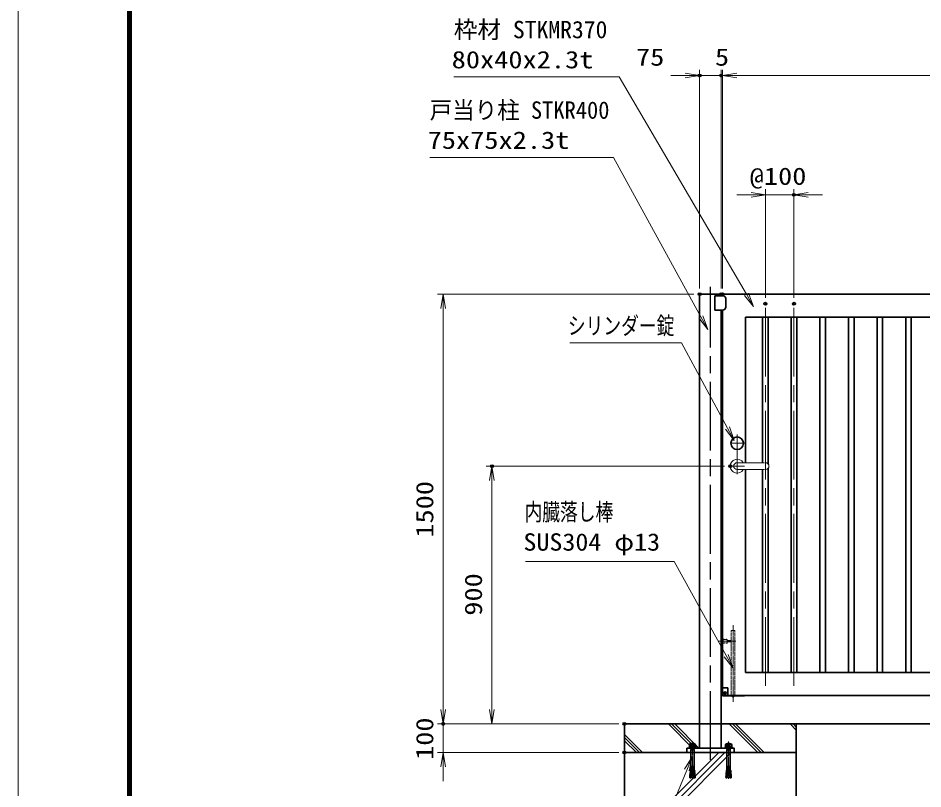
# Model space of a CAD drawing. Units: millimetres at full size. Extents: x -5940 to 5940, y -4200 to 4200.
# Drawn here: x -5940 to -2782, y -2044 to 647 of the extents above; entities that cross this region are included whole.
import ezdxf
from ezdxf.enums import TextEntityAlignment as Align

# ---------------------------------------------------------------- set-up
doc = ezdxf.new("R2010")
doc.units = ezdxf.units.MM
doc.header["$LTSCALE"] = 20
doc.header["$PDMODE"] = 32
doc.header["$PDSIZE"] = 10
doc.linetypes.add('DASHED', pattern=[7.5, 6, -1.5])
doc.linetypes.add('USER1', pattern=[18, 12, -1.5, 3, -1.5])
for name, color, linetype, lineweight in [('0-0_D-TTL', 7, 'Continuous', 18), ('0-1_軸線', 200, 'USER1', 15), ('0-2_外形線', 7, 'Continuous', 35), ('0-3_寸法線', 4, 'Continuous', 18), ('0-4_0', 7, 'Continuous', 18), ('0-7_2', 7, 'Continuous', 18), ('0-8_中心線', 6, 'USER1', 25), ('0-9_細線', 2, 'Continuous', 35), ('0-A_隠れ線', 140, 'DASHED', 18), ('0-B_ハッチング', 253, 'Continuous', 13)]:
    doc.layers.add(name, color=color, linetype=linetype, lineweight=lineweight)
doc.layers.add('0-5_Defpoints', color=7, linetype='Continuous')
doc.styles.add('ＭＳ ゴシック', font='')
doc.styles.get('ＭＳ ゴシック').set_extended_font_data('MS Gothic')

# ---------------------------------------------------------------- blocks, each defined once
blk = doc.blocks.new('PROFUV00HOJH2L')
at = {"layer": '0-1_軸線'}
blk.add_line((0, 452.5), (0, -2142.9), dxfattribs=at)
at = {"layer": '0-9_細線'}
for p, q in [((-255.4, 43.3), (-185, 81.2)), ((-217.5, 225), (-174.2, 290)), ((-217.5, 81.2), (-217.5, 225)), ((-185, 81.2), (-217.5, 81.2)), ((-185, 81.2), (0, 81.2)), ((-174.2, 290), (0, 290)), ((-174.2, 290), (-98.4, 246.7)), ((-120, 290), (-98.4, 317.1)), ((-120, 290), (0, 290)), ((-120, 0), (0, 0)), ((-120, -27.1), (-120, 0)), ((0, 317.1), (-98.4, 317.1)), ((-98.4, 246.7), (-44.2, 290)), ((-98.4, 246.7), (-98.4, 81.2)), ((-44.2, 290), (0, 290)), ((0, 317.1), (98.4, 317.1)), ((174.2, 290), (0, 290)), ((120, 290), (0, 290)), ((44.2, 290), (0, 290)), ((185, 81.2), (0, 81.2)), ((120, 0), (0, 0)), ((98.4, 246.7), (44.2, 290)), ((120, 290), (98.4, 317.1)), ((174.2, 290), (98.4, 246.7)), ((98.4, 246.7), (98.4, 81.2)), ((120, 0), (255.4, 0)), ((120, -27.1), (120, 0)), ((217.5, 225), (174.2, 290)), ((217.5, 81.2), (217.5, 225)), ((-120, -27.1), (0, -27.1)), ((-120, -48.7), (-120, -27.1)), ((-103.8, -48.7), (-120, -48.7)), ((-120, -92.1), (-120, -65)), ((-120, -65), (0, -65)), ((-120, -143.7), (-120, -1515)), ((-103.8, -48.7), (0, -48.7)), ((-103.8, -65), (-103.8, -48.7)), ((-101.5, -92.1), (0, -92.1)), ((-101.5, -116), (0, -116)), ((120, -27.1), (0, -27.1)), ((103.8, -48.7), (0, -48.7)), ((120, -65), (0, -65)), ((101.5, -92.1), (0, -92.1)), ((101.5, -116), (0, -116)), ((101.5, -92.1), (120, -92.1)), ((101.5, -116), (101.5, -92.1)), ((120, -143.7), (101.5, -116)), ((103.8, -48.7), (120, -48.7)), ((103.8, -65), (103.8, -48.7)), ((120, -48.7), (120, -27.1)), ((120, -92.1), (120, -65)), ((120, -143.7), (120, -1515)), ((-98.3, -2077.5), (0, -1252.2)), ((98.3, -2077.5), (0, -1252.2)), ((-172.4, -1845.8), (-178.5, -1914.9)), ((-172.4, -1845.8), (-71.7, -1854.6)), ((-160.3, -1707.6), (-166.4, -1776.7)), ((-166.4, -1776.7), (-63.5, -1785.7)), ((-160.7, -1846.8), (-154.6, -1777.7)), ((-160.3, -1707.6), (-55.3, -1716.7)), ((-154.3, -1638.4), (-47.1, -1647.8)), ((-148.6, -1708.6), (-142.5, -1639.5)), ((-148.2, -1569.3), (-38.9, -1578.9)), ((-136.5, -1570.3), (-120, -1515)), ((-31.3, -1515), (-120, -1515)), ((31.3, -1515), (120, -1515)), ((148.2, -1569.3), (38.9, -1578.9)), ((154.3, -1638.4), (47.1, -1647.8)), ((160.3, -1707.6), (55.3, -1716.7)), ((166.4, -1776.7), (63.5, -1785.7)), ((172.4, -1845.8), (71.7, -1854.6)), ((136.5, -1570.3), (120, -1515)), ((148.6, -1708.6), (142.5, -1639.5)), ((160.7, -1846.8), (154.6, -1777.7)), ((160.3, -1707.6), (166.4, -1776.7)), ((172.4, -1845.8), (178.5, -1914.9)), ((-184.5, -1984.1), (-190.6, -2053.2)), ((-190.6, -2053.2), (-96.4, -2061.4)), ((-184.5, -1984.1), (-88.1, -1992.5)), ((-178.8, -2054.7), (-180.2, -2070.3)), ((-180.2, -2070.3), (-98.3, -2077.5)), ((-178.8, -2054.7), (-178.8, -2054.2)), ((-178.5, -1914.9), (-79.9, -1923.6)), ((-172.7, -1985.1), (-166.7, -1916)), ((178.5, -1914.9), (79.9, -1923.6)), ((184.5, -1984.1), (88.1, -1992.5)), ((190.6, -2053.2), (96.4, -2061.4)), ((180.2, -2070.3), (98.3, -2077.5)), ((172.7, -1985.1), (166.7, -1916)), ((178.8, -2054.7), (178.8, -2054.2)), ((178.8, -2054.7), (180.2, -2070.3)), ((184.5, -1984.1), (190.6, -2053.2))]:
    blk.add_line(p, q, dxfattribs=at)
for points in [[(-120, 0), (-255.4, 0), (-255.4, 43.3)], [(255.4, 0), (255.4, 43.3), (185, 81.2), (217.5, 81.2)], [(-120, -143.7), (-101.5, -116), (-101.5, -92.1), (-120, -92.1)], [(-148.2, -1569.3), (-154.3, -1638.4), (-148.2, -1569.3)], [(154.3, -1638.4), (148.2, -1569.3), (154.3, -1638.4)]]:
    blk.add_lwpolyline(points, dxfattribs=at)
blk = doc.blocks.new('cgcxfcfj')
at = {"layer": '0-2_外形線'}
blk.add_lwpolyline([(-1660, 320), (1640, 320), (1640, 0), (-1660, 0)], close=True, dxfattribs=at)
at = {"layer": '0-4_0'}
for p in [(-1260, 320), (1260, 320)]:
    blk.add_blockref('PROFUV00HOJH2L', p, dxfattribs=at)
blk = doc.blocks.new('shgtdhgjhhggf')
at = {"layer": '0-1_軸線'}
for p, q in [((734, 4902.9), (734, -448.4)), ((-296.3, 3780), (934.3, 3780)), ((180, 160), (87.6, 160)), ((180, 160), (180, 252.4)), ((180, 160), (272.4, 160)), ((180, 160), (180, 67.6))]:
    blk.add_line(p, q, dxfattribs=at)
at = {"layer": '0-2_外形線'}
for p, q in [((0, 520), (380, 520)), ((132, 166.2), (173.8, 166.2)), ((132, 166.2), (132, 153.8)), ((132, 153.8), (173.8, 153.8)), ((186.2, 208), (173.8, 208)), ((173.8, 208), (173.8, 166.2)), ((173.8, 153.8), (173.8, 112)), ((186.2, 112), (173.8, 112)), ((186.2, 208), (186.2, 166.2)), ((186.2, 166.2), (228, 166.2)), ((186.2, 153.8), (186.2, 112)), ((186.2, 153.8), (228, 153.8)), ((228, 166.2), (228, 153.8)), ((380, 520), (380, -40)), ((0, -40), (1504, -40))]:
    blk.add_line(p, q, dxfattribs=at)
blk.add_circle((180, 160), 84, dxfattribs=at)
for centre, radius, start, end in [((1504, 0), 40, 270, 0), ((734, 40), 130, 217.97987, 322.02013)]:
    blk.add_arc(centre, radius, start, end, dxfattribs=at)
at = {"layer": '0-A_隠れ線'}
for p, q in [((604, 4520), (864, 4520)), ((604, 4520), (604, 40)), ((864, 4520), (864, 40)), ((34, 3930), (34, 3630)), ((334, 3630), (334, 3930)), ((334, 3830), (604, 3830)), ((334, 3730), (604, 3730))]:
    blk.add_line(p, q, dxfattribs=at)
for centre, radius, start, end in [((184, 4290), 390, 247.38014, 292.61986), ((184, 3270), 390, 67.38014, 112.61986), ((734, 40), 130, 180, 217.97987), ((734, 40), 130, 322.02013, 0)]:
    blk.add_arc(centre, radius, start, end, dxfattribs=at)
blk = doc.blocks.new('_Open')
at = {"layer": '0-4_0'}
blk.add_line((-20, 3.333), (0, 0), dxfattribs=at)
blk.add_lwpolyline([(-20, -3.333), (0, 0), (-20, 0)], dxfattribs=at)
blk = doc.blocks.new('S38')
at = {"layer": '0-3_寸法線'}
for points in [[(-16353542.3, 54466757), (-16345742.9, 54466757), (-16342532.1, 54460819.6), (-16342056.5, 54459940)], [(-16342678.7, 54460740.4), (-16342056.5, 54459940), (-16342385.5, 54460898.9)]]:
    blk.add_lwpolyline(points, dxfattribs=at)
at = {"layer": '0-3_寸法線', "color": 254, "style": 'ＭＳ ゴシック', "width": 0.75}
blk.add_text('シリンダー錠', height=1212, dxfattribs=at).set_placement((-16353676.7, 54466996.4), align=Align.BOTTOM_LEFT)
blk = doc.blocks.new('S39')
at = {"layer": '0-3_寸法線'}
for points in [[(-16368570.5, 54411622.3), (-16355807.9, 54411622.3), (-16345371.1, 54436941.8), (-16344990, 54437866.3)], [(-16345217, 54436878.3), (-16344990, 54437866.3), (-16345525.2, 54437005.3)]]:
    blk.add_lwpolyline(points, dxfattribs=at)
at = {"layer": '0-3_寸法線', "color": 254, "style": 'ＭＳ ゴシック'}
for s, width, p in [('オ-ルアンカ-', 0.8, (-16368639.6, 54413961.6)), ('M12×120 ユニクロ', 0.9, (-16368762.5, 54411861.6))]:
    blk.add_text(s, height=1212, dxfattribs=dict(at, width=width)).set_placement(p, align=Align.BOTTOM_LEFT)
blk = doc.blocks.new('S40')
at = {"layer": '0-3_寸法線'}
for points in [[(-16356633.6, 54451498), (-16346263.2, 54451498), (-16342620.6, 54444934.9), (-16342135.4, 54444060.6)], [(-16342766.4, 54444854), (-16342135.4, 54444060.6), (-16342474.9, 54445015.8)]]:
    blk.add_lwpolyline(points, dxfattribs=at)
at = {"layer": '0-3_寸法線', "color": 254, "style": 'ＭＳ ゴシック'}
for s, width, p in [('内臓落し棒', 0.75, (-16356700.8, 54453994.8)), ('SUS304 φ13', 1.1, (-16356777.6, 54451894.8))]:
    blk.add_text(s, height=1212, dxfattribs=dict(at, width=width)).set_placement(p, align=Align.BOTTOM_LEFT)
blk = doc.blocks.new('S41')
at = {"layer": '0-3_寸法線'}
for points in [[(-16363319.1, 54479709.3), (-16350498.9, 54479709.3), (-16344393.8, 54468582.7), (-16343912.8, 54467706)], [(-16344539.9, 54468502.5), (-16343912.8, 54467706), (-16344247.7, 54468662.8)]]:
    blk.add_lwpolyline(points, dxfattribs=at)
at = {"layer": '0-3_寸法線', "color": 254, "style": 'ＭＳ ゴシック'}
for s, width, p in [('戸当り柱 STKR400', 0.95, (-16363319.1, 54482048.6)), ('75x75x2.3t', 1.2, (-16363463.1, 54479948.6))]:
    blk.add_text(s, height=1212, dxfattribs=dict(at, width=width)).set_placement(p, align=Align.BOTTOM_LEFT)
blk = doc.blocks.new('_DOTSMALL')
at = {"layer": '0-4_0'}
blk.add_line((-1.25, 0), (1.25, 0), dxfattribs=at)
blk = doc.blocks.new('S44')
at = {"layer": '0-3_寸法線'}
for points in [[(-16361641.1, 54485330.3), (-16350088.1, 54485330.3), (-16341208.5, 54470158.7), (-16340703.3, 54469295.7)], [(-16341352.3, 54470074.5), (-16340703.3, 54469295.7), (-16341064.6, 54470242.9)]]:
    blk.add_lwpolyline(points, dxfattribs=at)
at = {"layer": '0-3_寸法線', "color": 254, "style": 'ＭＳ ゴシック'}
blk.add_text('枠材 STKMR370', height=1212, dxfattribs=at).set_placement((-16361641.1, 54487669.7), align=Align.BOTTOM_LEFT)
at = {"layer": '0-3_寸法線', "color": 254, "style": 'ＭＳ ゴシック', "width": 1.2}
blk.add_text('80x40x2.3t', height=1212, dxfattribs=at).set_placement((-16361785.1, 54485569.7), align=Align.BOTTOM_LEFT)

msp = doc.modelspace()

# ---------------------------------------------------------------- linework, layer by layer
at = {"layer": '0-0_D-TTL'}
for points in [[(-5940, -4200), (5940, -4200), (5940, 4200), (-5940, 4200)], [(-5558.14, 3889.71), (5558.14, 3889.71), (5558.14, -3888.86), (-5558.14, -3888.86)], [(-5554.61, 3886.18), (5554.61, 3886.18), (5554.61, -3885.32), (-5554.61, -3885.32)], [(-5551.07, 3882.64), (5551.07, 3882.64), (5551.07, -3881.79), (-5551.07, -3881.79)], [(-5547.54, 3879.11), (5547.54, 3879.11), (5547.54, -3878.25), (-5547.54, -3878.25)], [(-5544, 3875.57), (5544, 3875.57), (5544, -3874.71), (-5544, -3874.71)]]:
    msp.add_lwpolyline(points, close=True, dxfattribs=at)
at = {"layer": '0-1_軸線'}
for p, q in [((-3331.65, -1684.03), (-3331.65, -350.03)), ((-3231.65, -1684.03), (-3231.65, -350.03)), ((-3430.02, -945.03), (-3430.02, -806.03)), ((-3454.02, -837.03), (-3404.02, -837.03)), ((-3456.02, -917.03), (-3404.02, -917.03))]:
    msp.add_line(p, q, dxfattribs=at)
at = {"layer": '0-2_外形線'}
for p, q in [((-3561.02, -1901.03), (-3561.02, -317.03)), ((-3561.02, -317.03), (-3486.02, -317.03)), ((-3508.02, -322.03), (-3480.02, -322.03)), ((-3508.02, -322.03), (-3508.02, -372.03)), ((-3486.02, -322.03), (-3486.02, -317.03)), ((-3481.02, -317.03), (-948.52, -317.03)), ((-3481.02, -322.03), (-3481.02, -317.03)), ((-3470.02, -332.03), (-3470.02, -362.03)), ((-3480.02, -372.03), (-3508.02, -372.03)), ((-3486.02, -1901.03), (-3486.02, -372.03)), ((-3481.02, -1719.03), (-3481.02, -372.03)), ((-3401.02, -397.03), (-1073.52, -397.03)), ((-3401.02, -397.03), (-3401.02, -905.03)), ((-3401.02, -929.03), (-3401.02, -1637.03)), ((-1073.52, -1637.03), (-3401.02, -1637.03)), ((-948.52, -1717.03), (-3481.02, -1717.03)), ((-3823.52, -1817.03), (-723.52, -1817.03))]:
    msp.add_line(p, q, dxfattribs=at)
for points in [[(-3341.15, -905.03), (-3341.15, -397.03), (-3322.15, -397.03), (-3322.15, -908.82)], [(-3322.15, -925.24), (-3322.15, -1637.03), (-3341.15, -1637.03), (-3341.15, -929.03)]]:
    msp.add_lwpolyline(points, dxfattribs=at)
for points in [[(-3222.15, -1637.03), (-3241.15, -1637.03), (-3241.15, -397.03), (-3222.15, -397.03)], [(-3122.15, -1637.03), (-3141.15, -1637.03), (-3141.15, -397.03), (-3122.15, -397.03)], [(-3022.15, -1637.03), (-3041.15, -1637.03), (-3041.15, -397.03), (-3022.15, -397.03)], [(-2922.15, -1637.03), (-2941.15, -1637.03), (-2941.15, -397.03), (-2922.15, -397.03)], [(-2822.15, -1637.03), (-2841.15, -1637.03), (-2841.15, -397.03), (-2822.15, -397.03)], [(-3823.52, -1917.03), (-3223.52, -1917.03), (-3223.52, -1817.03), (-3823.52, -1817.03)], [(-3823.52, -1917.03), (-3223.52, -1917.03), (-3223.52, -2817.03), (-3823.52, -2817.03)]]:
    msp.add_lwpolyline(points, close=True, dxfattribs=at)
msp.add_circle((-3430.02, -837.03), 22, dxfattribs=at)
for centre, start, end in [((-3480.02, -332.03), 0, 90), ((-3480.02, -362.03), 270, 0)]:
    msp.add_arc(centre, 10, start, end, dxfattribs=at)
at = {"layer": '0-3_寸法線'}
for p, q in [((-3611.02, 446.33), (-3661.02, 446.33)), ((-3561.02, -297.03), (-3561.02, 466.33)), ((-3486.02, 446.33), (-3561.02, 446.33)), ((-3486.02, -297.03), (-3486.02, 466.33)), ((-3486.02, -297.03), (-3486.02, 466.33)), ((-3481.02, 446.33), (-3486.02, 446.33)), ((-3481.02, -297.03), (-3481.02, 466.33)), ((-3481.02, -297.03), (-3481.02, 466.33)), ((-3481.02, 446.33), (-948.52, 446.33)), ((-3431.02, 446.33), (-3381.02, 446.33)), ((-3331.65, -330.03), (-3331.65, 50.3)), ((-3231.65, -330.03), (-3231.65, 50.3)), ((-3381.65, 30.3), (-3431.65, 30.3)), ((-3331.65, 30.3), (-3231.65, 30.3)), ((-3181.65, 30.3), (-3131.65, 30.3)), ((-3581.02, -317.03), (-4476.12, -317.03)), ((-4456.12, -317.03), (-4456.12, -1817.03)), ((-3474.02, -917.03), (-4306.12, -917.03)), ((-4286.12, -1817.03), (-4286.12, -917.03)), ((-4456.12, -1767.03), (-4456.12, -1717.03)), ((-3843.52, -1817.03), (-4476.12, -1817.03)), ((-3843.52, -1817.03), (-4476.12, -1817.03)), ((-4456.12, -1917.03), (-4456.12, -1817.03)), ((-3843.52, -1817.03), (-4306.12, -1817.03)), ((-3843.52, -1917.03), (-4476.12, -1917.03)), ((-4456.12, -1967.03), (-4456.12, -2017.03))]:
    msp.add_line(p, q, dxfattribs=at)
at = {"layer": '0-5_Defpoints'}
for p in [(-3561.02, 446.33), (-3486.02, 446.33), (-3231.65, 30.3), (-3561.02, -317.03), (-3561.02, -317.03), (-3486.02, -317.03), (-3481.02, -317.03), (-3331.65, -350.03), (-3231.65, -350.03), (-4286.12, -917.03), (-3454.02, -917.03), (-4456.12, -1817.03), (-4456.12, -1817.03), (-3823.52, -1817.03), (-3823.52, -1917.03)]:
    msp.add_point(p, dxfattribs=at)
at = {"layer": '0-7_2'}
for p, q in [((-3334.02, -905.03), (-3430.02, -905.03)), ((-3430.02, -929.03), (-3334.02, -929.03))]:
    msp.add_line(p, q, dxfattribs=at)
for centre, radius, start, end in [((-3430.02, -917.03), 24, 30, 330), ((-3430.02, -917.03), 12, 90, 270), ((-3330.9, -917.03), 12, 270, 90)]:
    msp.add_arc(centre, radius, start, end, dxfattribs=at)
at = {"layer": '0-8_中心線'}
msp.add_line((-3523.52, -1942.53), (-3523.52, -291.53), dxfattribs=at)
at = {"layer": '0-B_ハッチング'}
for p, q in [((-3585.63, -1901.03), (-3669.63, -1817.03)), ((-3574.76, -1901.03), (-3658.76, -1817.03)), ((-3563.88, -1901.03), (-3647.88, -1817.03)), ((-3357.5, -1917.03), (-3457.5, -1817.03)), ((-3346.62, -1917.03), (-3446.62, -1817.03)), ((-3335.75, -1917.03), (-3435.75, -1817.03)), ((-3223.52, -1838.87), (-3245.37, -1817.03)), ((-3223.52, -1828), (-3234.49, -1817.03)), ((-3223.52, -1817.12), (-3223.62, -1817.03)), ((-3760.01, -1917.03), (-3823.52, -1853.52)), ((-3770.89, -1917.03), (-3823.52, -1864.39)), ((-3781.76, -1917.03), (-3823.52, -1875.27)), ((-3823.52, -2246), (-3494.56, -1917.03)), ((-3823.52, -2267.75), (-3472.81, -1917.03)), ((-3823.52, -2289.5), (-3451.06, -1917.03))]:
    msp.add_line(p, q, dxfattribs=at)

# ---------------------------------------------------------------- block references
at = {"layer": '0-2_外形線', "xscale": 0.05, "yscale": 0.05}
msp.add_blockref('shgtdhgjhhggf', (-3481.02, -1717.03), dxfattribs=at)
at = {"layer": '0-3_寸法線'}
for name, p, xscale, yscale in [('S44', (813662.76, -2723824.98), 0.05, 0.05), ('_Open', (-3561.02, 446.33), 2.5, 2.5), ('_DOTSMALL', (-3486.02, 446.33), 2.5, 2.5), ('S41', (813662.76, -2723824.98), 0.05, 0.05), ('_Open', (-3331.65, 30.3), 2.5, 2.5), ('S38', (813662.76, -2723824.98), 0.05, 0.05), ('S40', (813662.76, -2723824.98), 0.05, 0.05), ('S39', (813662.76, -2723824.98), 0.05, 0.05)]:
    msp.add_blockref(name, p, dxfattribs=dict(at, xscale=xscale, yscale=yscale))
at = {"layer": '0-3_寸法線', "xscale": 2.5, "yscale": 2.5}
for name, p, rotation in [('_DOTSMALL', (-3486.02, 446.33), 180), ('_Open', (-3481.02, 446.33), 180), ('_Open', (-3481.02, 446.33), 180), ('_Open', (-3231.65, 30.3), 180), ('_Open', (-4456.12, -317.03), 90), ('_Open', (-4286.12, -917.03), 90), ('_Open', (-4456.12, -1817.03), 270), ('_Open', (-4456.12, -1817.03), 270), ('_Open', (-4286.12, -1817.03), 270), ('_Open', (-4456.12, -1917.03), 90)]:
    msp.add_blockref(name, p, dxfattribs=dict(at, rotation=rotation))
at = {"layer": '0-9_細線', "xscale": 0.05, "yscale": 0.05}
msp.add_blockref('cgcxfcfj', (-3523.02, -1917.03), dxfattribs=at)

# ---------------------------------------------------------------- texts
at = {"layer": '0-3_寸法線', "color": 254, "style": 'ＭＳ ゴシック', "width": 1.2}
for s, p in [('75', (-3782.99, 462.68)), ('5', (-3507.52, 462.68)), ('@100', (-3386.05, 46.64))]:
    msp.add_text(s, height=60.56, dxfattribs=at).set_placement(p, align=Align.BOTTOM_LEFT)
for s, p in [('1500', (-4472.46, -1166.63)), ('900', (-4302.46, -1439.03)), ('100', (-4472.46, -1942.63))]:
    msp.add_text(s, height=60.56, rotation=90, dxfattribs=at).set_placement(p, align=Align.BOTTOM_LEFT)

doc.saveas('drawing.dxf')
